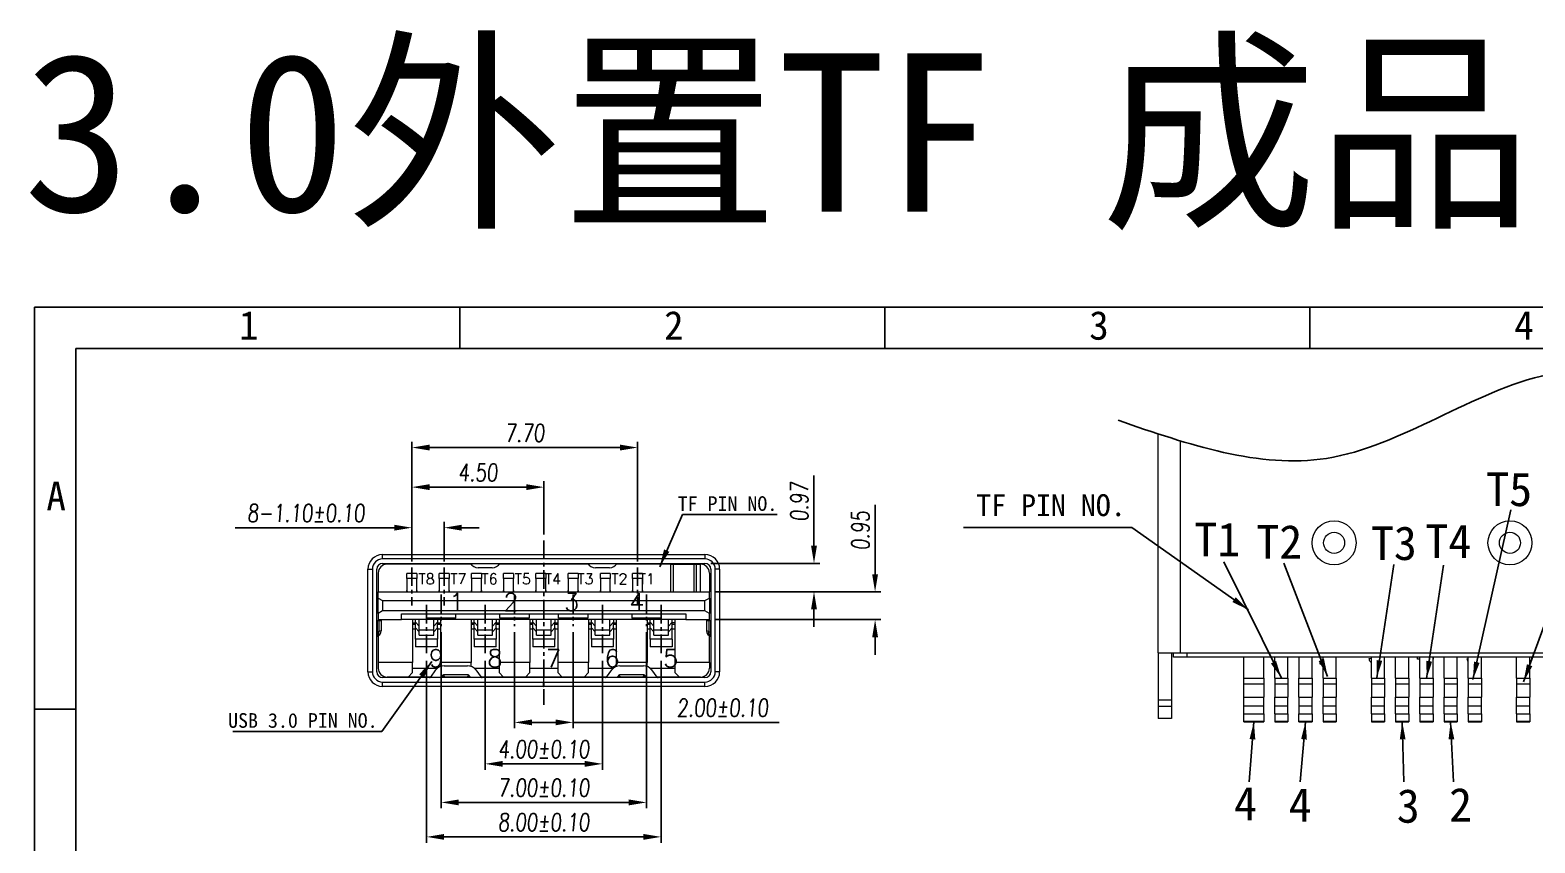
# Model space of a CAD drawing. Header units: millimetres. Extents: x 2027 to 2143, y 133 to 225.
# Drawn here: x 2026.5 to 2077.9, y 197 to 224.7 of the extents above; entities that cross this region are included whole.
import ezdxf

# ---------------------------------------------------------------- set-up
doc = ezdxf.new("R2010")
doc.units = ezdxf.units.MM
doc.linetypes.add('CENTER', pattern=[10.16, 6.35, -1.27, 1.27, -1.27])
doc.layers.add('DIM', color=4, linetype='Continuous')
doc.styles.add('2222', font='romans.shx', dxfattribs={"width": 0.75, "oblique": 5})
doc.styles.add('ROMANS', font='txt.shx', dxfattribs={"height": 0.6})
doc.styles.get("Standard").update_dxf_attribs({"font": 'romans.shx', "height": 0.6})
doc.dimstyles.new('1-1', dxfattribs={"dimscale": 4, "dimtxt": 0.15, "dimasz": 0.15, "dimexe": 0.05, "dimexo": 0.05, "dimgap": 0.05, "dimtad": 1, "dimzin": 0, "dimdsep": 46, "dimtxsty": '2222', "dimcen": 0.09, "dimclrd": 3, "dimclre": 3, "dimclrt": 256, "dimadec": 0, "dimazin": 0, "dimtp": 0.1, "dimtm": 0.1, "dimtfac": 1, "dimtofl": 0, "dimtmove": 0, "dimatfit": 3, "dimfxl": 0, "dimtolj": 1, "dimtzin": 0, "dimarcsym": 0})

# ---------------------------------------------------------------- blocks, each defined once
blk = doc.blocks.new('*D183')
at = {"color": 3, "lineweight": -2, "ltscale": 0.01}
for p, q in [((2042.059, 203.17), (2042.059, 199.451)), ((2046.059, 203.17), (2046.059, 199.451)), ((2042.659, 199.651), (2045.459, 199.651))]:
    blk.add_line(p, q, dxfattribs=at)
at = {"color": 3, "ltscale": 0.01}
for points in [[(2042.659, 199.751), (2042.659, 199.551), (2042.059, 199.651)], [(2045.459, 199.751), (2045.459, 199.551), (2046.059, 199.651)]]:
    blk.add_solid(points, dxfattribs=at)
at = {"layer": 'Defpoints', "color": 0, "ltscale": 0.01}
for p in [(2042.059, 203.37), (2046.059, 203.37), (2046.059, 199.651)]:
    blk.add_point(p, dxfattribs=at)
at = {"ltscale": 0.01, "insert": (2044.059, 200.151), "char_height": 0.6, "attachment_point": 5, "style": '2222'}
blk.add_mtext('\\A1;4.00±0.10', dxfattribs=at)
blk = doc.blocks.new('*D184')
at = {"color": 3, "lineweight": -2, "ltscale": 0.01}
for p, q in [((2040.059, 203.17), (2040.059, 196.958)), ((2048.059, 203.17), (2048.059, 196.958)), ((2040.659, 197.158), (2047.459, 197.158))]:
    blk.add_line(p, q, dxfattribs=at)
at = {"color": 3, "ltscale": 0.01}
for points in [[(2040.659, 197.258), (2040.659, 197.058), (2040.059, 197.158)], [(2047.459, 197.258), (2047.459, 197.058), (2048.059, 197.158)]]:
    blk.add_solid(points, dxfattribs=at)
at = {"layer": 'Defpoints', "color": 0, "ltscale": 0.01}
for p in [(2040.059, 203.37), (2048.059, 203.37), (2048.059, 197.158)]:
    blk.add_point(p, dxfattribs=at)
at = {"ltscale": 0.01, "insert": (2044.059, 197.658), "char_height": 0.6, "attachment_point": 5, "style": '2222'}
blk.add_mtext('\\A1;8.00±0.10', dxfattribs=at)
blk = doc.blocks.new('*D185')
at = {"color": 3, "lineweight": -2, "ltscale": 0.01}
for p, q in [((2043.059, 204.15), (2043.059, 200.867)), ((2045.059, 204.15), (2045.059, 200.867)), ((2043.659, 201.067), (2044.459, 201.067)), ((2045.059, 201.067), (2052.088, 201.067))]:
    blk.add_line(p, q, dxfattribs=at)
at = {"color": 3, "ltscale": 0.01}
for points in [[(2043.659, 201.167), (2043.659, 200.967), (2043.059, 201.067)], [(2044.459, 201.167), (2044.459, 200.967), (2045.059, 201.067)]]:
    blk.add_solid(points, dxfattribs=at)
at = {"layer": 'Defpoints', "color": 0, "ltscale": 0.01}
for p in [(2043.059, 204.35), (2045.059, 204.35), (2045.059, 201.067)]:
    blk.add_point(p, dxfattribs=at)
at = {"ltscale": 0.01, "insert": (2050.159, 201.567), "char_height": 0.6, "attachment_point": 5, "style": '2222'}
blk.add_mtext('\\A1;2.00±0.10', dxfattribs=at)
blk = doc.blocks.new('*D186')
at = {"color": 3, "lineweight": -2, "ltscale": 0.01}
for p, q in [((2040.559, 204.15), (2040.559, 198.135)), ((2047.559, 204.15), (2047.559, 198.135)), ((2041.159, 198.335), (2046.959, 198.335))]:
    blk.add_line(p, q, dxfattribs=at)
at = {"color": 3, "ltscale": 0.01}
for points in [[(2041.159, 198.435), (2041.159, 198.235), (2040.559, 198.335)], [(2046.959, 198.435), (2046.959, 198.235), (2047.559, 198.335)]]:
    blk.add_solid(points, dxfattribs=at)
at = {"layer": 'Defpoints', "color": 0, "ltscale": 0.01}
for p in [(2040.559, 204.35), (2047.559, 204.35), (2047.559, 198.335)]:
    blk.add_point(p, dxfattribs=at)
at = {"ltscale": 0.01, "insert": (2044.059, 198.835), "char_height": 0.6, "attachment_point": 5, "style": '2222'}
blk.add_mtext('\\A1;7.00±0.10', dxfattribs=at)
blk = doc.blocks.new('*D187')
at = {"color": 3, "lineweight": -2, "ltscale": 0.01}
for p, q in [((2038.959, 207.714), (2033.525, 207.714)), ((2039.559, 206.56), (2039.559, 207.914)), ((2040.659, 206.56), (2040.659, 207.914)), ((2041.259, 207.714), (2041.859, 207.714))]:
    blk.add_line(p, q, dxfattribs=at)
at = {"color": 3, "ltscale": 0.01}
for points in [[(2038.959, 207.814), (2038.959, 207.614), (2039.559, 207.714)], [(2041.259, 207.814), (2041.259, 207.614), (2040.659, 207.714)]]:
    blk.add_solid(points, dxfattribs=at)
at = {"layer": 'Defpoints', "color": 0, "ltscale": 0.01}
for p in [(2040.659, 207.714), (2039.559, 206.36), (2040.659, 206.36)]:
    blk.add_point(p, dxfattribs=at)
at = {"ltscale": 0.01, "insert": (2035.942, 208.214), "char_height": 0.6, "attachment_point": 5, "style": '2222'}
blk.add_mtext('\\A1;{\\A1;8-1.10±0.10}', dxfattribs=at)
blk = doc.blocks.new('*D188')
at = {"color": 3, "lineweight": -2, "ltscale": 0.01}
for p, q in [((2039.559, 206.56), (2039.559, 209.299)), ((2040.159, 209.099), (2043.459, 209.099)), ((2044.059, 207.478), (2044.059, 209.299))]:
    blk.add_line(p, q, dxfattribs=at)
at = {"color": 3, "ltscale": 0.01}
for points in [[(2040.159, 209.199), (2040.159, 208.999), (2039.559, 209.099)], [(2043.459, 209.199), (2043.459, 208.999), (2044.059, 209.099)]]:
    blk.add_solid(points, dxfattribs=at)
at = {"layer": 'Defpoints', "color": 0, "ltscale": 0.01}
for p in [(2044.059, 209.099), (2044.059, 207.278), (2039.559, 206.36)]:
    blk.add_point(p, dxfattribs=at)
at = {"ltscale": 0.01, "insert": (2041.809, 209.599), "char_height": 0.6, "attachment_point": 5, "style": '2222'}
blk.add_mtext('\\A1;4.50', dxfattribs=at)
blk = doc.blocks.new('*D189')
at = {"color": 3, "lineweight": -2, "ltscale": 0.01}
for p, q in [((2039.559, 206.56), (2039.559, 210.65)), ((2047.259, 206.56), (2047.259, 210.65)), ((2046.659, 210.45), (2040.159, 210.45))]:
    blk.add_line(p, q, dxfattribs=at)
at = {"color": 3, "ltscale": 0.01}
for points in [[(2040.159, 210.55), (2040.159, 210.35), (2039.559, 210.45)], [(2046.659, 210.55), (2046.659, 210.35), (2047.259, 210.45)]]:
    blk.add_solid(points, dxfattribs=at)
at = {"layer": 'Defpoints', "color": 0, "ltscale": 0.01}
for p in [(2039.559, 210.45), (2039.559, 206.36), (2047.259, 206.36)]:
    blk.add_point(p, dxfattribs=at)
at = {"ltscale": 0.01, "insert": (2043.409, 210.95), "char_height": 0.6, "attachment_point": 5, "style": '2222'}
blk.add_mtext('\\A1;7.70', dxfattribs=at)
blk = doc.blocks.new('*D190')
at = {"color": 3, "lineweight": -2, "ltscale": 0.01}
for p, q in [((2055.364, 206.126), (2055.364, 208.495)), ((2049.909, 205.526), (2055.564, 205.526)), ((2049.909, 204.576), (2055.564, 204.576)), ((2055.364, 203.976), (2055.364, 203.376))]:
    blk.add_line(p, q, dxfattribs=at)
at = {"color": 3, "ltscale": 0.01}
for points in [[(2055.264, 206.126), (2055.464, 206.126), (2055.364, 205.526)], [(2055.264, 203.976), (2055.464, 203.976), (2055.364, 204.576)]]:
    blk.add_solid(points, dxfattribs=at)
at = {"layer": 'Defpoints', "color": 0, "ltscale": 0.01}
for p in [(2049.709, 205.526), (2055.364, 205.526), (2049.709, 204.576)]:
    blk.add_point(p, dxfattribs=at)
at = {"ltscale": 0.01, "insert": (2054.864, 207.611), "char_height": 0.6, "attachment_point": 5, "rotation": 90, "style": '2222'}
blk.add_mtext('\\A1;0.95', dxfattribs=at)
blk = doc.blocks.new('*D191')
at = {"color": 3, "lineweight": -2, "ltscale": 0.01}
for p, q in [((2053.279, 207.096), (2053.279, 209.498)), ((2049.759, 206.496), (2053.479, 206.496)), ((2049.909, 205.526), (2053.479, 205.526)), ((2053.279, 204.926), (2053.279, 204.326))]:
    blk.add_line(p, q, dxfattribs=at)
at = {"color": 3, "ltscale": 0.01}
for points in [[(2053.179, 207.096), (2053.379, 207.096), (2053.279, 206.496)], [(2053.179, 204.926), (2053.379, 204.926), (2053.279, 205.526)]]:
    blk.add_solid(points, dxfattribs=at)
at = {"layer": 'Defpoints', "color": 0, "ltscale": 0.01}
for p in [(2049.559, 206.496), (2053.279, 206.496), (2049.709, 205.526)]:
    blk.add_point(p, dxfattribs=at)
at = {"ltscale": 0.01, "insert": (2052.779, 208.597), "char_height": 0.6, "attachment_point": 5, "rotation": 90, "style": '2222'}
blk.add_mtext('\\A1;0.97', dxfattribs=at)

msp = doc.modelspace()

# ---------------------------------------------------------------- linework, layer by layer
at = {"color": 7}
for p, q in [((2026.684, 215.245), (2026.684, 132.916)), ((2143.12, 215.245), (2026.684, 215.245)), ((2041.189, 213.834), (2041.189, 215.245)), ((2055.695, 213.834), (2055.695, 215.245)), ((2070.2, 213.834), (2070.2, 215.245)), ((2028.095, 213.834), (2028.095, 134.328)), ((2141.708, 213.834), (2028.095, 213.834)), ((2028.095, 201.523), (2026.684, 201.523))]:
    msp.add_line(p, q, dxfattribs=at)
at = {"color": 0, "linetype": 'Continuous', "lineweight": 15}
for p, q in [((2065.027, 203.447), (2065.027, 210.916)), ((2065.777, 210.679), (2065.777, 203.447)), ((2038.559, 206.796), (2049.559, 206.796)), ((2038.559, 206.646), (2038.559, 206.796)), ((2049.559, 206.646), (2038.559, 206.646)), ((2038.559, 206.496), (2049.559, 206.496)), ((2041.579, 206.466), (2038.709, 206.466)), ((2045.579, 206.466), (2042.539, 206.466)), ((2048.384, 206.466), (2046.539, 206.466)), ((2048.384, 206.466), (2048.384, 205.526)), ((2048.384, 206.466), (2048.472, 206.466)), ((2048.472, 206.466), (2048.472, 205.526)), ((2048.472, 206.466), (2049.18, 206.466)), ((2049.18, 206.466), (2049.18, 205.526)), ((2049.18, 206.466), (2049.253, 206.466)), ((2049.253, 206.466), (2049.253, 205.526)), ((2049.253, 206.466), (2049.409, 206.466)), ((2049.409, 205.526), (2049.409, 206.466)), ((2049.559, 206.796), (2049.559, 206.646)), ((2038.059, 206.296), (2038.209, 206.296)), ((2038.059, 202.796), (2038.059, 206.296)), ((2038.209, 206.296), (2038.209, 202.796)), ((2038.359, 202.796), (2038.359, 206.296)), ((2038.409, 206.166), (2038.409, 205.526)), ((2039.729, 206.146), (2039.389, 206.146)), ((2039.389, 205.975), (2039.389, 206.146)), ((2039.389, 205.975), (2039.389, 205.571)), ((2039.729, 205.975), (2039.389, 205.975)), ((2039.729, 206.146), (2039.729, 205.975)), ((2039.729, 205.571), (2039.729, 205.975)), ((2040.829, 206.146), (2040.489, 206.146)), ((2040.489, 205.975), (2040.489, 206.146)), ((2040.489, 205.975), (2040.489, 205.571)), ((2040.829, 205.975), (2040.489, 205.975)), ((2040.829, 206.146), (2040.829, 205.975)), ((2040.829, 205.571), (2040.829, 205.975)), ((2041.929, 206.146), (2041.589, 206.146)), ((2041.589, 205.975), (2041.589, 206.146)), ((2041.589, 205.975), (2041.589, 205.571)), ((2041.929, 205.975), (2041.589, 205.975)), ((2042.059, 206.346), (2041.819, 206.346)), ((2041.929, 206.146), (2041.929, 205.975)), ((2041.929, 205.571), (2041.929, 205.975)), ((2042.299, 206.346), (2042.059, 206.346)), ((2043.029, 206.146), (2042.689, 206.146)), ((2042.689, 205.975), (2042.689, 206.146)), ((2042.689, 205.975), (2042.689, 205.571)), ((2043.029, 205.975), (2042.689, 205.975)), ((2043.029, 206.146), (2043.029, 205.975)), ((2043.029, 205.571), (2043.029, 205.975)), ((2044.129, 206.146), (2043.789, 206.146)), ((2043.789, 205.975), (2043.789, 206.146)), ((2043.789, 205.975), (2043.789, 205.571)), ((2044.129, 205.975), (2043.789, 205.975)), ((2044.129, 206.146), (2044.129, 205.975)), ((2044.129, 205.571), (2044.129, 205.975)), ((2045.229, 206.146), (2044.889, 206.146)), ((2044.889, 205.975), (2044.889, 206.146)), ((2045.229, 205.975), (2044.889, 205.975)), ((2044.889, 205.975), (2044.889, 205.571)), ((2045.229, 206.146), (2045.229, 205.975)), ((2045.229, 205.571), (2045.229, 205.975)), ((2046.059, 206.346), (2045.819, 206.346)), ((2046.329, 206.146), (2045.989, 206.146)), ((2045.989, 205.975), (2045.989, 206.146)), ((2045.989, 205.975), (2045.989, 205.571)), ((2046.329, 205.975), (2045.989, 205.975)), ((2046.299, 206.346), (2046.059, 206.346)), ((2046.329, 206.146), (2046.329, 205.975)), ((2046.329, 205.571), (2046.329, 205.975)), ((2047.429, 206.146), (2047.089, 206.146)), ((2047.089, 205.975), (2047.089, 206.146)), ((2047.089, 205.975), (2047.089, 205.571)), ((2047.429, 205.975), (2047.089, 205.975)), ((2047.429, 206.146), (2047.429, 205.975)), ((2047.429, 205.571), (2047.429, 205.975)), ((2049.709, 206.166), (2049.709, 205.526)), ((2049.759, 206.296), (2049.759, 202.796)), ((2050.059, 206.296), (2049.909, 206.296)), ((2049.909, 202.796), (2049.909, 206.296)), ((2050.059, 206.296), (2050.059, 202.796)), ((2038.409, 205.526), (2049.709, 205.526)), ((2038.409, 205.313), (2038.409, 205.526)), ((2039.389, 205.526), (2039.389, 205.571)), ((2039.729, 205.571), (2039.729, 205.526)), ((2040.489, 205.526), (2040.489, 205.571)), ((2040.829, 205.571), (2040.829, 205.526)), ((2041.589, 205.526), (2041.589, 205.571)), ((2041.929, 205.571), (2041.929, 205.526)), ((2042.689, 205.526), (2042.689, 205.571)), ((2043.029, 205.571), (2043.029, 205.526)), ((2043.789, 205.526), (2043.789, 205.571)), ((2044.129, 205.571), (2044.129, 205.526)), ((2044.889, 205.526), (2044.889, 205.571)), ((2045.229, 205.571), (2045.229, 205.526)), ((2045.989, 205.526), (2045.989, 205.571)), ((2046.329, 205.571), (2046.329, 205.526)), ((2047.089, 205.526), (2047.089, 205.571)), ((2047.429, 205.571), (2047.429, 205.526)), ((2049.709, 205.313), (2049.709, 205.526)), ((2038.409, 204.946), (2038.359, 204.946)), ((2038.409, 205.313), (2038.559, 205.226)), ((2038.409, 204.79), (2038.409, 205.313)), ((2038.559, 205.226), (2049.559, 205.226)), ((2038.559, 205.226), (2038.559, 204.876)), ((2049.559, 205.226), (2049.709, 205.313)), ((2049.559, 204.876), (2049.559, 205.226)), ((2049.709, 205.313), (2049.709, 204.79)), ((2049.759, 204.946), (2049.709, 204.946)), ((2038.359, 204.551), (2038.369, 204.551)), ((2038.369, 204.551), (2038.369, 204.134)), ((2038.369, 204.551), (2038.429, 204.551)), ((2038.559, 204.876), (2038.409, 204.79)), ((2038.409, 204.79), (2038.409, 204.576)), ((2038.409, 204.576), (2039.209, 204.576)), ((2038.409, 204.576), (2038.409, 204.551)), ((2038.429, 204.551), (2038.429, 204.18)), ((2038.429, 204.551), (2038.509, 204.551)), ((2038.509, 204.551), (2038.509, 204.195)), ((2049.559, 204.876), (2038.559, 204.876)), ((2039.209, 204.776), (2048.909, 204.776)), ((2039.209, 204.576), (2039.209, 204.776)), ((2048.909, 204.576), (2039.209, 204.576)), ((2039.584, 204.576), (2039.584, 203.116)), ((2039.584, 204.466), (2039.684, 204.466)), ((2039.584, 204.416), (2039.684, 204.416)), ((2039.684, 204.487), (2039.684, 204.576)), ((2039.809, 204.35), (2039.684, 204.487)), ((2039.684, 204.294), (2039.684, 204.487)), ((2039.809, 204.219), (2039.809, 204.576)), ((2040.059, 204.776), (2040.059, 204.626)), ((2041.059, 204.626), (2040.059, 204.626)), ((2040.309, 204.219), (2040.309, 204.576)), ((2040.434, 204.487), (2040.309, 204.35)), ((2040.434, 204.576), (2040.434, 204.487)), ((2040.434, 204.294), (2040.434, 204.487)), ((2040.434, 204.466), (2040.534, 204.466)), ((2040.434, 204.416), (2040.534, 204.416)), ((2040.534, 204.576), (2040.534, 203.116)), ((2041.059, 204.626), (2041.059, 204.776)), ((2041.584, 204.576), (2041.584, 203.116)), ((2041.584, 204.466), (2041.684, 204.466)), ((2041.584, 204.416), (2041.684, 204.416)), ((2041.684, 204.487), (2041.684, 204.576)), ((2041.809, 204.35), (2041.684, 204.487)), ((2041.684, 204.294), (2041.684, 204.487)), ((2041.809, 204.219), (2041.809, 204.576)), ((2042.309, 204.219), (2042.309, 204.576)), ((2042.434, 204.487), (2042.309, 204.35)), ((2042.434, 204.576), (2042.434, 204.487)), ((2042.434, 204.294), (2042.434, 204.487)), ((2042.434, 204.466), (2042.534, 204.466)), ((2042.434, 204.416), (2042.534, 204.416)), ((2042.534, 204.576), (2042.534, 203.116)), ((2042.559, 204.626), (2042.559, 204.776)), ((2043.559, 204.626), (2042.559, 204.626)), ((2043.559, 204.776), (2043.559, 204.626)), ((2043.584, 204.576), (2043.584, 203.116)), ((2043.584, 204.466), (2043.684, 204.466)), ((2043.584, 204.416), (2043.684, 204.416)), ((2043.684, 204.487), (2043.684, 204.576)), ((2043.809, 204.35), (2043.684, 204.487)), ((2043.684, 204.294), (2043.684, 204.487)), ((2043.809, 204.219), (2043.809, 204.576)), ((2044.309, 204.219), (2044.309, 204.576)), ((2044.434, 204.487), (2044.309, 204.35)), ((2044.434, 204.576), (2044.434, 204.487)), ((2044.434, 204.294), (2044.434, 204.487)), ((2044.434, 204.466), (2044.534, 204.466)), ((2044.434, 204.416), (2044.534, 204.416)), ((2044.534, 204.576), (2044.534, 203.116)), ((2044.559, 204.626), (2044.559, 204.776)), ((2045.559, 204.626), (2044.559, 204.626)), ((2045.559, 204.776), (2045.559, 204.626)), ((2045.584, 204.576), (2045.584, 203.116)), ((2045.584, 204.466), (2045.684, 204.466)), ((2045.584, 204.416), (2045.684, 204.416)), ((2045.684, 204.487), (2045.684, 204.576)), ((2045.809, 204.35), (2045.684, 204.487)), ((2045.684, 204.294), (2045.684, 204.487)), ((2045.809, 204.219), (2045.809, 204.576)), ((2046.309, 204.219), (2046.309, 204.576)), ((2046.434, 204.487), (2046.309, 204.35)), ((2046.434, 204.576), (2046.434, 204.487)), ((2046.434, 204.294), (2046.434, 204.487)), ((2046.434, 204.466), (2046.534, 204.466)), ((2046.434, 204.416), (2046.534, 204.416)), ((2046.534, 204.576), (2046.534, 203.116)), ((2047.059, 204.776), (2047.059, 204.626)), ((2048.059, 204.626), (2047.059, 204.626)), ((2047.584, 204.576), (2047.584, 203.116)), ((2047.584, 204.466), (2047.684, 204.466)), ((2047.584, 204.416), (2047.684, 204.416)), ((2047.684, 204.487), (2047.684, 204.576)), ((2047.809, 204.35), (2047.684, 204.487)), ((2047.684, 204.294), (2047.684, 204.487)), ((2047.809, 204.219), (2047.809, 204.576)), ((2048.059, 204.626), (2048.059, 204.776)), ((2048.309, 204.219), (2048.309, 204.576)), ((2048.434, 204.487), (2048.309, 204.35)), ((2048.434, 204.487), (2048.434, 204.576)), ((2048.434, 204.294), (2048.434, 204.487)), ((2048.534, 204.466), (2048.434, 204.466)), ((2048.434, 204.416), (2048.534, 204.416)), ((2048.534, 204.576), (2048.534, 203.116)), ((2048.909, 204.776), (2048.909, 204.576)), ((2048.909, 204.576), (2049.709, 204.576)), ((2049.709, 204.79), (2049.559, 204.876)), ((2049.609, 204.551), (2049.609, 204.195)), ((2049.609, 204.551), (2049.689, 204.551)), ((2049.689, 204.551), (2049.689, 204.18)), ((2049.689, 204.551), (2049.749, 204.551)), ((2049.709, 204.576), (2049.709, 204.79)), ((2049.709, 204.551), (2049.709, 204.576)), ((2049.749, 204.551), (2049.749, 204.134)), ((2049.749, 204.551), (2049.759, 204.551)), ((2038.369, 204.134), (2038.429, 204.18)), ((2038.409, 204.022), (2038.409, 203.116)), ((2039.584, 204.266), (2039.684, 204.266)), ((2039.809, 204.157), (2039.684, 204.294)), ((2039.684, 203.913), (2039.684, 204.294)), ((2040.434, 203.913), (2039.684, 203.913)), ((2039.684, 203.913), (2039.684, 203.646)), ((2040.309, 204.219), (2039.809, 204.219)), ((2039.809, 204.046), (2039.809, 204.219)), ((2039.809, 204.046), (2040.309, 204.046)), ((2040.434, 204.294), (2040.309, 204.157)), ((2040.309, 204.046), (2040.309, 204.219)), ((2040.434, 204.294), (2040.434, 203.913)), ((2040.434, 204.266), (2040.534, 204.266)), ((2040.434, 203.646), (2040.434, 203.913)), ((2041.584, 204.266), (2041.684, 204.266)), ((2041.809, 204.157), (2041.684, 204.294)), ((2041.684, 203.913), (2041.684, 204.294)), ((2042.434, 203.913), (2041.684, 203.913)), ((2041.684, 203.913), (2041.684, 203.646)), ((2042.309, 204.219), (2041.809, 204.219)), ((2041.809, 204.046), (2041.809, 204.219)), ((2041.809, 204.046), (2042.309, 204.046)), ((2042.434, 204.294), (2042.309, 204.157)), ((2042.309, 204.046), (2042.309, 204.219)), ((2042.434, 204.294), (2042.434, 203.913)), ((2042.434, 204.266), (2042.534, 204.266)), ((2042.434, 203.646), (2042.434, 203.913)), ((2043.584, 204.266), (2043.684, 204.266)), ((2043.809, 204.157), (2043.684, 204.294)), ((2043.684, 203.913), (2043.684, 204.294)), ((2044.434, 203.913), (2043.684, 203.913)), ((2043.684, 203.913), (2043.684, 203.646)), ((2044.309, 204.219), (2043.809, 204.219)), ((2043.809, 204.046), (2043.809, 204.219)), ((2043.809, 204.046), (2044.309, 204.046)), ((2044.434, 204.294), (2044.309, 204.157)), ((2044.309, 204.046), (2044.309, 204.219)), ((2044.434, 204.294), (2044.434, 203.913)), ((2044.434, 204.266), (2044.534, 204.266)), ((2044.434, 203.646), (2044.434, 203.913)), ((2045.584, 204.266), (2045.684, 204.266)), ((2045.809, 204.157), (2045.684, 204.294)), ((2045.684, 203.913), (2045.684, 204.294)), ((2046.434, 203.913), (2045.684, 203.913)), ((2045.684, 203.913), (2045.684, 203.646)), ((2046.309, 204.219), (2045.809, 204.219)), ((2045.809, 204.046), (2045.809, 204.219)), ((2045.809, 204.046), (2046.309, 204.046)), ((2046.434, 204.294), (2046.309, 204.157)), ((2046.309, 204.046), (2046.309, 204.219)), ((2046.434, 204.294), (2046.434, 203.913)), ((2046.434, 204.266), (2046.534, 204.266)), ((2046.434, 203.646), (2046.434, 203.913)), ((2047.584, 204.266), (2047.684, 204.266)), ((2047.809, 204.157), (2047.684, 204.294)), ((2047.684, 203.913), (2047.684, 204.294)), ((2048.434, 203.913), (2047.684, 203.913)), ((2047.684, 203.913), (2047.684, 203.646)), ((2048.309, 204.219), (2047.809, 204.219)), ((2047.809, 204.046), (2047.809, 204.219)), ((2047.809, 204.046), (2048.309, 204.046)), ((2048.434, 204.294), (2048.309, 204.157)), ((2048.309, 204.046), (2048.309, 204.219)), ((2048.434, 203.913), (2048.434, 204.294)), ((2048.434, 204.266), (2048.534, 204.266)), ((2048.434, 203.913), (2048.434, 203.646)), ((2049.689, 204.18), (2049.749, 204.134)), ((2049.709, 203.116), (2049.709, 204.022)), ((2040.434, 203.646), (2039.684, 203.646)), ((2042.434, 203.646), (2041.684, 203.646)), ((2044.434, 203.646), (2043.684, 203.646)), ((2046.434, 203.646), (2045.684, 203.646)), ((2048.434, 203.646), (2047.684, 203.646)), ((2065.027, 203.447), (2065.777, 203.447)), ((2065.552, 203.297), (2065.552, 203.447)), ((2065.777, 203.447), (2082.277, 203.447)), ((2066.002, 203.447), (2066.002, 203.297)), ((2039.584, 203.116), (2038.409, 203.116)), ((2038.409, 203.116), (2038.409, 202.916)), ((2039.584, 202.766), (2039.584, 203.116)), ((2039.584, 202.916), (2040.436, 202.916)), ((2040.199, 202.616), (2040.379, 202.856)), ((2041.584, 203.116), (2040.534, 203.116)), ((2040.534, 203.116), (2040.534, 202.973)), ((2040.659, 202.996), (2041.459, 202.996)), ((2041.584, 202.973), (2041.584, 203.116)), ((2041.682, 202.916), (2042.534, 202.916)), ((2041.739, 202.856), (2041.919, 202.616)), ((2043.584, 203.116), (2042.534, 203.116)), ((2042.534, 203.116), (2042.534, 202.766)), ((2043.584, 202.766), (2043.584, 203.116)), ((2043.584, 202.916), (2044.534, 202.916)), ((2045.584, 203.116), (2044.534, 203.116)), ((2044.534, 203.116), (2044.534, 202.766)), ((2045.584, 202.766), (2045.584, 203.116)), ((2045.584, 202.916), (2046.436, 202.916)), ((2046.199, 202.616), (2046.379, 202.856)), ((2047.584, 203.116), (2046.534, 203.116)), ((2046.534, 203.116), (2046.534, 202.973)), ((2046.659, 202.996), (2047.459, 202.996)), ((2047.584, 202.973), (2047.584, 203.116)), ((2047.682, 202.916), (2048.534, 202.916)), ((2047.739, 202.856), (2047.919, 202.616)), ((2049.709, 203.116), (2048.534, 203.116)), ((2048.534, 203.116), (2048.534, 202.766)), ((2049.709, 203.116), (2049.709, 202.916)), ((2066.002, 203.297), (2065.552, 203.297)), ((2082.052, 203.297), (2066.002, 203.297)), ((2067.952, 202.582), (2067.952, 203.297)), ((2068.627, 202.582), (2068.627, 203.297)), ((2069.002, 202.582), (2069.002, 203.297)), ((2069.452, 202.582), (2069.452, 203.297)), ((2069.827, 203.297), (2069.827, 202.582)), ((2070.277, 202.582), (2070.277, 203.297)), ((2070.548, 203.054), (2070.548, 203.071)), ((2070.652, 203.054), (2070.548, 203.054)), ((2070.652, 202.582), (2070.652, 203.297)), ((2071.102, 202.582), (2071.102, 203.297)), ((2072.223, 203.243), (2072.302, 203.256)), ((2072.302, 202.582), (2072.302, 203.297)), ((2072.752, 202.582), (2072.752, 203.297)), ((2073.127, 202.582), (2073.127, 203.297)), ((2073.577, 202.582), (2073.577, 203.297)), ((2073.877, 203.295), (2073.878, 203.297)), ((2073.877, 203.221), (2073.877, 203.295)), ((2073.952, 203.221), (2073.877, 203.221)), ((2073.952, 202.582), (2073.952, 203.297)), ((2074.402, 202.582), (2074.402, 203.297)), ((2074.402, 203.295), (2074.403, 203.295)), ((2074.403, 203.221), (2074.402, 203.221)), ((2074.403, 203.295), (2074.403, 203.221)), ((2074.777, 202.582), (2074.777, 203.297)), ((2075.227, 202.582), (2075.227, 203.297)), ((2075.565, 203.238), (2075.602, 203.248)), ((2075.602, 202.582), (2075.602, 203.297)), ((2076.052, 202.582), (2076.052, 203.297)), ((2077.252, 202.582), (2077.252, 203.297)), ((2077.702, 202.582), (2077.702, 203.297)), ((2038.059, 202.796), (2038.209, 202.796)), ((2044.054, 202.596), (2038.559, 202.596)), ((2038.559, 202.296), (2038.559, 202.446)), ((2038.559, 202.446), (2044.054, 202.446)), ((2039.434, 202.616), (2038.709, 202.616)), ((2039.434, 202.616), (2039.584, 202.766)), ((2040.199, 202.616), (2039.434, 202.616)), ((2040.619, 202.676), (2040.559, 202.596)), ((2040.684, 202.616), (2040.574, 202.616)), ((2040.621, 202.679), (2040.684, 202.616)), ((2041.459, 202.696), (2040.659, 202.696)), ((2041.434, 202.616), (2040.684, 202.616)), ((2041.434, 202.616), (2041.497, 202.679)), ((2041.544, 202.616), (2041.434, 202.616)), ((2041.559, 202.596), (2041.499, 202.676)), ((2042.684, 202.616), (2041.919, 202.616)), ((2042.534, 202.766), (2042.684, 202.616)), ((2043.434, 202.616), (2042.684, 202.616)), ((2043.434, 202.616), (2043.584, 202.766)), ((2044.684, 202.616), (2043.434, 202.616)), ((2044.054, 202.596), (2044.054, 202.446)), ((2044.054, 202.596), (2044.064, 202.596)), ((2044.054, 202.296), (2044.054, 202.446)), ((2044.064, 202.446), (2044.064, 202.596)), ((2049.559, 202.596), (2044.064, 202.596)), ((2044.064, 202.446), (2044.064, 202.296)), ((2044.064, 202.446), (2049.559, 202.446)), ((2044.534, 202.766), (2044.684, 202.616)), ((2045.434, 202.616), (2044.684, 202.616)), ((2045.434, 202.616), (2045.584, 202.766)), ((2046.199, 202.616), (2045.434, 202.616)), ((2046.619, 202.676), (2046.559, 202.596)), ((2046.684, 202.616), (2046.574, 202.616)), ((2046.621, 202.679), (2046.684, 202.616)), ((2047.459, 202.696), (2046.659, 202.696)), ((2047.434, 202.616), (2046.684, 202.616)), ((2047.434, 202.616), (2047.497, 202.679)), ((2047.544, 202.616), (2047.434, 202.616)), ((2047.559, 202.596), (2047.499, 202.676)), ((2048.684, 202.616), (2047.919, 202.616)), ((2048.534, 202.766), (2048.684, 202.616)), ((2049.409, 202.616), (2048.684, 202.616)), ((2049.559, 202.296), (2049.559, 202.446)), ((2050.059, 202.796), (2049.909, 202.796)), ((2067.952, 202.582), (2068.627, 202.582)), ((2067.952, 202.384), (2067.952, 202.582)), ((2067.952, 202.384), (2068.627, 202.384)), ((2067.952, 201.93), (2067.952, 202.384)), ((2068.627, 202.582), (2068.627, 202.384)), ((2068.627, 202.384), (2068.627, 201.93)), ((2069.002, 202.582), (2069.452, 202.582)), ((2069.002, 202.582), (2069.002, 202.384)), ((2069.002, 202.384), (2069.452, 202.384)), ((2069.002, 202.384), (2069.002, 201.93)), ((2069.452, 202.582), (2069.452, 202.384)), ((2069.452, 202.384), (2069.452, 201.93)), ((2069.827, 202.582), (2070.277, 202.582)), ((2069.827, 202.384), (2069.827, 202.582)), ((2069.827, 202.384), (2070.277, 202.384)), ((2069.827, 201.93), (2069.827, 202.384)), ((2070.277, 202.582), (2070.277, 202.384)), ((2070.277, 202.384), (2070.277, 201.93)), ((2070.652, 202.582), (2071.102, 202.582)), ((2070.652, 202.582), (2070.652, 202.384)), ((2070.652, 202.384), (2071.102, 202.384)), ((2070.652, 202.384), (2070.652, 201.93)), ((2071.102, 202.582), (2071.102, 202.384)), ((2071.102, 202.384), (2071.102, 201.93)), ((2072.302, 202.582), (2072.752, 202.582)), ((2072.302, 202.582), (2072.302, 202.384)), ((2072.302, 202.384), (2072.752, 202.384)), ((2072.302, 202.384), (2072.302, 201.93)), ((2072.752, 202.582), (2072.752, 202.384)), ((2072.752, 202.384), (2072.752, 201.93)), ((2073.127, 202.582), (2073.577, 202.582)), ((2073.127, 202.582), (2073.127, 202.384)), ((2073.127, 202.384), (2073.577, 202.384)), ((2073.127, 202.384), (2073.127, 201.93)), ((2073.577, 202.582), (2073.577, 202.384)), ((2073.577, 202.384), (2073.577, 201.93)), ((2073.952, 202.582), (2074.402, 202.582)), ((2073.952, 202.582), (2073.952, 202.384)), ((2073.952, 202.384), (2074.402, 202.384)), ((2073.952, 202.384), (2073.952, 201.93)), ((2074.402, 202.582), (2074.402, 202.384)), ((2074.402, 202.384), (2074.402, 201.93)), ((2074.777, 202.582), (2075.227, 202.582)), ((2074.777, 202.582), (2074.777, 202.384)), ((2074.777, 202.384), (2075.227, 202.384)), ((2074.777, 202.384), (2074.777, 201.93)), ((2075.227, 202.582), (2075.227, 202.384)), ((2075.227, 202.384), (2075.227, 201.93)), ((2075.602, 202.582), (2076.052, 202.582)), ((2075.602, 202.582), (2075.602, 202.384)), ((2075.602, 202.384), (2076.052, 202.384)), ((2075.602, 202.384), (2075.602, 201.93)), ((2076.052, 202.582), (2076.052, 202.384)), ((2076.052, 202.384), (2076.052, 201.93)), ((2077.252, 202.582), (2077.702, 202.582)), ((2077.252, 202.582), (2077.252, 202.384)), ((2077.252, 202.384), (2077.702, 202.384)), ((2077.252, 202.384), (2077.252, 201.93)), ((2077.702, 202.582), (2077.702, 202.384)), ((2077.702, 202.384), (2077.702, 201.93)), ((2044.054, 202.296), (2038.559, 202.296)), ((2044.054, 202.296), (2044.064, 202.296)), ((2049.559, 202.296), (2044.064, 202.296)), ((2067.952, 201.93), (2068.627, 201.93)), ((2067.952, 201.635), (2067.952, 201.93)), ((2068.627, 201.635), (2068.627, 201.93)), ((2069.002, 201.93), (2069.452, 201.93)), ((2069.002, 201.635), (2069.002, 201.93)), ((2069.452, 201.635), (2069.452, 201.93)), ((2069.827, 201.93), (2070.277, 201.93)), ((2069.827, 201.93), (2069.827, 201.635)), ((2070.277, 201.635), (2070.277, 201.93)), ((2070.652, 201.93), (2071.102, 201.93)), ((2070.652, 201.635), (2070.652, 201.93)), ((2071.102, 201.635), (2071.102, 201.93)), ((2072.302, 201.93), (2072.752, 201.93)), ((2072.302, 201.635), (2072.302, 201.93)), ((2072.752, 201.635), (2072.752, 201.93)), ((2073.127, 201.93), (2073.577, 201.93)), ((2073.127, 201.635), (2073.127, 201.93)), ((2073.577, 201.635), (2073.577, 201.93)), ((2073.952, 201.93), (2074.402, 201.93)), ((2073.952, 201.635), (2073.952, 201.93)), ((2074.402, 201.635), (2074.402, 201.93)), ((2074.777, 201.93), (2075.227, 201.93)), ((2074.777, 201.635), (2074.777, 201.93)), ((2075.227, 201.635), (2075.227, 201.93)), ((2075.602, 201.93), (2076.052, 201.93)), ((2075.602, 201.635), (2075.602, 201.93)), ((2076.052, 201.635), (2076.052, 201.93)), ((2077.252, 201.93), (2077.702, 201.93)), ((2077.252, 201.635), (2077.252, 201.93)), ((2077.702, 201.635), (2077.702, 201.93)), ((2067.952, 201.635), (2068.627, 201.635)), ((2067.952, 201.355), (2067.952, 201.635)), ((2067.952, 201.355), (2068.627, 201.355)), ((2067.952, 201.111), (2067.952, 201.355)), ((2068.627, 201.355), (2068.627, 201.635)), ((2068.627, 201.355), (2068.627, 201.111)), ((2069.002, 201.635), (2069.452, 201.635)), ((2069.002, 201.355), (2069.002, 201.635)), ((2069.002, 201.355), (2069.452, 201.355)), ((2069.002, 201.355), (2069.002, 201.111)), ((2069.452, 201.355), (2069.452, 201.635)), ((2069.452, 201.355), (2069.452, 201.111)), ((2069.827, 201.635), (2070.277, 201.635)), ((2069.827, 201.635), (2069.827, 201.355)), ((2069.827, 201.355), (2070.277, 201.355)), ((2069.827, 201.111), (2069.827, 201.355)), ((2070.277, 201.355), (2070.277, 201.635)), ((2070.277, 201.355), (2070.277, 201.111)), ((2070.652, 201.635), (2071.102, 201.635)), ((2070.652, 201.355), (2070.652, 201.635)), ((2070.652, 201.355), (2071.102, 201.355)), ((2070.652, 201.355), (2070.652, 201.111)), ((2071.102, 201.355), (2071.102, 201.635)), ((2071.102, 201.355), (2071.102, 201.111)), ((2072.302, 201.635), (2072.752, 201.635)), ((2072.302, 201.355), (2072.302, 201.635)), ((2072.302, 201.355), (2072.752, 201.355)), ((2072.302, 201.355), (2072.302, 201.111)), ((2072.752, 201.355), (2072.752, 201.635)), ((2072.752, 201.355), (2072.752, 201.111)), ((2073.127, 201.635), (2073.577, 201.635)), ((2073.127, 201.355), (2073.127, 201.635)), ((2073.127, 201.355), (2073.577, 201.355)), ((2073.127, 201.355), (2073.127, 201.111)), ((2073.577, 201.355), (2073.577, 201.635)), ((2073.577, 201.355), (2073.577, 201.111)), ((2073.952, 201.635), (2074.402, 201.635)), ((2073.952, 201.355), (2073.952, 201.635)), ((2073.952, 201.355), (2074.402, 201.355)), ((2073.952, 201.355), (2073.952, 201.111)), ((2074.402, 201.355), (2074.402, 201.635)), ((2074.402, 201.355), (2074.402, 201.111)), ((2074.777, 201.635), (2075.227, 201.635)), ((2074.777, 201.355), (2074.777, 201.635)), ((2074.777, 201.355), (2075.227, 201.355)), ((2074.777, 201.355), (2074.777, 201.111)), ((2075.227, 201.355), (2075.227, 201.635)), ((2075.227, 201.355), (2075.227, 201.111)), ((2075.602, 201.635), (2076.052, 201.635)), ((2075.602, 201.355), (2075.602, 201.635)), ((2075.602, 201.355), (2076.052, 201.355)), ((2075.602, 201.355), (2075.602, 201.111)), ((2076.052, 201.355), (2076.052, 201.635)), ((2076.052, 201.355), (2076.052, 201.111)), ((2077.252, 201.635), (2077.702, 201.635)), ((2077.252, 201.355), (2077.252, 201.635)), ((2077.252, 201.355), (2077.702, 201.355)), ((2077.252, 201.355), (2077.252, 201.111)), ((2077.702, 201.355), (2077.702, 201.635)), ((2077.702, 201.355), (2077.702, 201.111)), ((2067.952, 201.111), (2068.627, 201.111)), ((2067.952, 201.087), (2067.952, 201.111)), ((2067.952, 201.087), (2068.627, 201.087)), ((2068.627, 201.111), (2068.627, 201.087)), ((2069.002, 201.111), (2069.452, 201.111)), ((2069.002, 201.111), (2069.002, 201.087)), ((2069.002, 201.087), (2069.452, 201.087)), ((2069.452, 201.111), (2069.452, 201.087)), ((2069.827, 201.111), (2070.277, 201.111)), ((2069.827, 201.087), (2069.827, 201.111)), ((2069.827, 201.087), (2070.277, 201.087)), ((2070.277, 201.111), (2070.277, 201.087)), ((2070.652, 201.111), (2071.102, 201.111)), ((2070.652, 201.111), (2070.652, 201.087)), ((2070.652, 201.087), (2071.102, 201.087)), ((2071.102, 201.111), (2071.102, 201.087)), ((2072.302, 201.111), (2072.752, 201.111)), ((2072.302, 201.111), (2072.302, 201.087)), ((2072.302, 201.087), (2072.752, 201.087)), ((2072.752, 201.111), (2072.752, 201.087)), ((2073.127, 201.111), (2073.577, 201.111)), ((2073.127, 201.111), (2073.127, 201.087)), ((2073.127, 201.087), (2073.577, 201.087)), ((2073.577, 201.111), (2073.577, 201.087)), ((2073.952, 201.111), (2074.402, 201.111)), ((2073.952, 201.111), (2073.952, 201.087)), ((2073.952, 201.087), (2074.402, 201.087)), ((2074.402, 201.111), (2074.402, 201.087)), ((2074.777, 201.111), (2075.227, 201.111)), ((2074.777, 201.111), (2074.777, 201.087)), ((2074.777, 201.087), (2075.227, 201.087)), ((2075.227, 201.111), (2075.227, 201.087)), ((2075.602, 201.111), (2076.052, 201.111)), ((2075.602, 201.111), (2075.602, 201.087)), ((2075.602, 201.087), (2076.052, 201.087)), ((2076.052, 201.111), (2076.052, 201.087)), ((2077.252, 201.111), (2077.702, 201.111)), ((2077.252, 201.111), (2077.252, 201.087)), ((2077.252, 201.087), (2077.702, 201.087)), ((2077.702, 201.111), (2077.702, 201.087))]:
    msp.add_line(p, q, dxfattribs=at)
at = {"color": 2, "linetype": 'CENTER', "ltscale": 0.1}
for p, q in [((2044.059, 207.278), (2044.059, 201.665)), ((2039.559, 206.36), (2039.559, 205.058)), ((2040.659, 206.36), (2040.659, 205.058)), ((2047.259, 206.36), (2047.259, 205.058)), ((2040.559, 205.432), (2040.559, 204.35)), ((2043.059, 205.432), (2043.059, 204.35)), ((2045.059, 205.432), (2045.059, 204.35)), ((2047.559, 205.432), (2047.559, 204.35)), ((2040.059, 205.084), (2040.059, 203.37)), ((2042.059, 205.084), (2042.059, 203.37)), ((2046.059, 205.084), (2046.059, 203.37)), ((2048.059, 205.084), (2048.059, 203.37))]:
    msp.add_line(p, q, dxfattribs=at)
at = {"color": 1, "linetype": 'Continuous', "lineweight": 15}
for p, q in [((2065.027, 203.447), (2065.027, 201.197)), ((2065.477, 203.447), (2065.477, 201.197)), ((2065.027, 201.842), (2065.477, 201.842)), ((2065.027, 201.618), (2065.477, 201.618)), ((2065.477, 201.197), (2065.027, 201.197))]:
    msp.add_line(p, q, dxfattribs=at)
at = {"color": 0, "linetype": 'Continuous', "lineweight": 15}
for centre, radius in [((2071.027, 207.197), 0.75), ((2071.027, 207.197), 0.36), ((2077.027, 207.197), 0.75), ((2077.027, 207.197), 0.36)]:
    msp.add_circle(centre, radius, dxfattribs=at)
for centre, radius, start, end in [((2038.559, 206.296), 0.5, 90, 180), ((2038.559, 206.296), 0.35, 90, 180), ((2038.559, 206.296), 0.2, 90, 180), ((2038.709, 206.166), 0.3, 90, 180), ((2041.819, 206.646), 0.3, 210, 270), ((2042.299, 206.646), 0.3, 270, 330), ((2045.819, 206.646), 0.3, 210, 270), ((2046.299, 206.646), 0.3, 270, 330), ((2049.409, 206.166), 0.3, 0, 90), ((2049.559, 206.296), 0.5, 0, 90), ((2049.559, 206.296), 0.35, 0, 90), ((2049.559, 206.296), 0.2, 0, 90), ((2039.48, 205.572), 0.0912, 180.565, 209.8068), ((2039.638, 205.572), 0.0912, 330.1932, 359.435), ((2040.58, 205.572), 0.0912, 180.565, 209.8068), ((2040.738, 205.572), 0.0912, 330.1932, 359.435), ((2041.68, 205.572), 0.0912, 180.565, 209.8068), ((2041.838, 205.572), 0.0912, 330.1932, 359.435), ((2042.78, 205.572), 0.0912, 180.565, 209.8068), ((2042.938, 205.572), 0.0912, 330.1932, 359.435), ((2043.88, 205.572), 0.0912, 180.565, 209.8068), ((2044.038, 205.572), 0.0912, 330.1932, 359.435), ((2044.98, 205.572), 0.0912, 180.565, 209.8068), ((2045.138, 205.572), 0.0912, 330.1932, 359.435), ((2046.08, 205.572), 0.0912, 180.565, 209.8068), ((2046.238, 205.572), 0.0912, 330.1932, 359.435), ((2047.18, 205.572), 0.0912, 180.565, 209.8068), ((2047.338, 205.572), 0.0912, 330.1932, 359.435), ((2038.309, 204.195), 0.2, 284.4775, 0), ((2038.274, 204.138), 0.161, 301.9319, 15.2652), ((2038.257, 204.075), 0.126, 323.8795, 27.4746), ((2049.809, 204.195), 0.2, 180, 255.5225), ((2049.844, 204.138), 0.161, 164.7348, 238.0681), ((2049.861, 204.075), 0.126, 152.5254, 216.1205), ((2038.709, 202.916), 0.3, 180, 270), ((2040.659, 202.646), 0.35, 90, 143.1301), ((2041.459, 202.646), 0.35, 36.8699, 90), ((2046.659, 202.646), 0.35, 90, 143.1301), ((2047.459, 202.646), 0.35, 36.8699, 90), ((2049.409, 202.916), 0.3, 270, 0), ((2038.559, 202.796), 0.5, 180, 270), ((2038.559, 202.796), 0.35, 180, 270), ((2038.559, 202.796), 0.2, 180, 270), ((2040.159, 202.646), 0.05, 270, 323.1301), ((2040.659, 202.646), 0.05, 90, 143.1301), ((2041.459, 202.646), 0.05, 36.8699, 90), ((2041.959, 202.646), 0.05, 216.8699, 270), ((2046.159, 202.646), 0.05, 270, 323.1301), ((2046.659, 202.646), 0.05, 90, 143.1301), ((2047.459, 202.646), 0.05, 36.8699, 90), ((2047.959, 202.646), 0.05, 216.8699, 270), ((2049.559, 202.796), 0.5, 270, 0), ((2049.559, 202.796), 0.35, 270, 0), ((2049.559, 202.796), 0.2, 270, 0)]:
    msp.add_arc(centre, radius, start, end, dxfattribs=at)
at = {"ltscale": 0.01}
msp.add_spline([(2063.655, 211.38), (2070.767, 210.082), (2078.347, 212.949), (2084.358, 212.732)], degree=3, dxfattribs=at)
at = {"color": 0, "linetype": 'Continuous', "lineweight": 15}
for points, knots in [([(2038.359, 204.001), (2038.359, 204.002), (2038.359, 204.012), (2038.36, 204.049), (2038.363, 204.093), (2038.368, 204.127), (2038.369, 204.134)], [0, 0, 0, 0, 0.021411, 0.211657, 0.855725, 1, 1, 1, 1]), ([(2038.359, 204.001), (2038.359, 204.001), (2038.359, 204.001), (2038.362, 204.002), (2038.364, 204.003), (2038.369, 204.004), (2038.374, 204.006), (2038.377, 204.007)], [0, 0, 0, 0, 0.360847, 0.515494, 0.610226, 0.715958, 1, 1, 1, 1]), ([(2038.429, 204.18), (2038.448, 204.184), (2038.487, 204.193), (2038.507, 204.195), (2038.509, 204.195), (2038.509, 204.195)], [0, 0, 0, 0, 0.404971, 0.85895, 1, 1, 1, 1]), ([(2049.609, 204.195), (2049.611, 204.195), (2049.616, 204.194), (2049.651, 204.189), (2049.682, 204.182), (2049.689, 204.18)], [0, 0, 0, 0, 0.354847, 0.855462, 1, 1, 1, 1]), ([(2049.749, 204.134), (2049.75, 204.127), (2049.756, 204.093), (2049.759, 204.049), (2049.759, 204.012), (2049.759, 204.002), (2049.759, 204.001)], [0, 0, 0, 0, 0.144275, 0.788343, 0.978589, 1, 1, 1, 1]), ([(2070.548, 203.071), (2070.559, 203.107), (2070.58, 203.17), (2070.629, 203.214), (2070.652, 203.234)], [0, 0, 0, 0, 0.554143, 1, 1, 1, 1]), ([(2072.302, 203.106), (2072.288, 203.115), (2072.243, 203.147), (2072.231, 203.203), (2072.223, 203.243)], [0, 0, 0, 0, 0.2978502, 1, 1, 1, 1]), ([(2075.602, 203.145), (2075.597, 203.151), (2075.577, 203.178), (2075.57, 203.212), (2075.565, 203.238)], [0, 0, 0, 0, 0.224447, 1, 1, 1, 1]), ([(2077.763, 203.297), (2077.763, 203.289), (2077.766, 203.255), (2077.749, 203.196), (2077.727, 203.142), (2077.705, 203.122), (2077.702, 203.119)], [0, 0, 0, 0, 0.120364, 0.529515, 0.937914, 1, 1, 1, 1])]:
    msp.add_open_spline(points, degree=3, knots=knots, dxfattribs=at)

# ---------------------------------------------------------------- texts
at = {"color": 3, "insert": (2055.729, 220.888), "char_height": 5.4, "width": 105.15989, "attachment_point": 5}
msp.add_mtext('{\\fSimSun|b1|i0|c134|p2;3.0外置TF \\fSimSun|b0|i0|c134|p2;\\C1;成品图\\fSimSun|b1|i0|c134|p2;\\C3; }', dxfattribs=at)
at = {"color": 7, "char_height": 0.9801, "width": 10.61658, "attachment_point": 1}
for s, insert in [('{\\fFangSong_GB2312|b0|i0|c134|p49;1}', (2033.658, 215.112)), ('{\\fFangSong_GB2312|b0|i0|c134|p49;2}', (2048.163, 215.112)), ('{\\fFangSong_GB2312|b0|i0|c134|p49;3}', (2062.669, 215.112)), ('{\\fFangSong_GB2312|b0|i0|c134|p49;4}', (2077.174, 215.112)), ('{\\fFangSong_GB2312|b0|i0|c134|p49;A}', (2027.085, 209.289))]:
    msp.add_mtext(s, dxfattribs=dict(at, insert=insert))
at = {"ltscale": 0.01, "attachment_point": 1, "style": 'ROMANS'}
for s, insert, char_height, width in [('{\\fSimSun|b0|i0|c0|p2;T5}', (2076.216, 209.603), 1.152, 53.90244), ('{\\fSimSun|b0|i0|c134|p2;\\C1;TF PIN NO.}', (2048.626, 208.788), 0.5, 35.93496), ('{\\fSimSun|b0|i0|c134|p2;\\C1;TF PIN NO.}', (2058.814, 208.858), 0.75, 53.90244), ('{\\fSimSun|b0|i0|c0|p2;T\\fSimSun|b0|i0|c134|p2;1}', (2066.254, 207.891), 1.152, 53.90244), ('{\\fSimSun|b0|i0|c0|p2;T2}', (2068.373, 207.808), 1.152, 53.90244), ('{\\fSimSun|b0|i0|c0|p2;T3}', (2072.282, 207.763), 1.152, 53.90244), ('{\\fSimSun|b0|i0|c0|p2;T4}', (2074.142, 207.828), 1.152, 53.90244), ('{\\fSimSun|b0|i0|c134|p2;\\C1;USB 3.0 PIN NO.}', (2033.286, 201.383), 0.5, 35.93496), ('{\\fSimSun|b0|i0|c134|p2;4}', (2067.613, 198.874), 1.152, 53.90244), ('{\\fSimSun|b0|i0|c134|p2;4}', (2069.477, 198.83), 1.152, 53.90244), ('{\\fSimSun|b0|i0|c134|p2;3}', (2073.166, 198.793), 1.152, 53.90244), ('{\\fSimSun|b0|i0|c134|p2;2}', (2074.95, 198.832), 1.152, 53.90244)]:
    msp.add_mtext(s, dxfattribs=dict(at, insert=insert, char_height=char_height, width=width))
at = {"layer": 'DIM', "color": 1, "lineweight": -3, "char_height": 0.36, "attachment_point": 3}
for s, insert in [('T8', (2040.338, 206.145)), ('T7', (2041.422, 206.145)), ('T6', (2042.484, 206.145)), ('T5', (2043.62, 206.145)), ('T4', (2044.647, 206.145)), ('T3', (2045.757, 206.145)), ('T2', (2046.916, 206.145)), ('T1', (2047.855, 206.145))]:
    msp.add_mtext(s, dxfattribs=dict(at, insert=insert))
at = {"layer": 'DIM', "color": 6, "lineweight": -3, "char_height": 0.6, "attachment_point": 1}
for s, insert in [('1', (2040.826, 205.476)), ('2', (2042.679, 205.476)), ('3', (2044.751, 205.476)), ('4', (2046.98, 205.476)), ('9', (2040.134, 203.557)), ('8', (2042.134, 203.557)), ('7', (2044.134, 203.557)), ('6', (2046.134, 203.557)), ('5', (2048.134, 203.557))]:
    msp.add_mtext(s, dxfattribs=dict(at, insert=insert))

# ---------------------------------------------------------------- dimensions: what is measured, and where the dimension line sits
at = {"ltscale": 0.01}
for base, p1, p2, picture, middle in [((2039.559, 210.45), (2047.259, 206.36), (2039.559, 206.36), '*D189', (2043.409, 210.95)), ((2044.059, 209.099), (2039.559, 206.36), (2044.059, 207.278), '*D188', (2041.809, 209.599))]:
    dim = msp.add_linear_dim(base=base, p1=p1, p2=p2, dimstyle='1-1', dxfattribs=at)
    dim.commit()
    dim.dimension.update_dxf_attribs({"geometry": picture, "text_midpoint": middle})
for base, p1, p2, picture, middle in [((2053.279, 206.496), (2049.709, 205.526), (2049.559, 206.496), '*D191', (2052.779, 208.597)), ((2055.364, 205.526), (2049.709, 204.576), (2049.709, 205.526), '*D190', (2054.864, 207.611))]:
    dim = msp.add_linear_dim(base=base, p1=p1, p2=p2, angle=90, dimstyle='1-1', dxfattribs=at)
    dim.commit()
    dim.dimension.update_dxf_attribs({"geometry": picture, "text_midpoint": middle})
dim = msp.add_linear_dim(base=(2040.659, 207.714), p1=(2039.559, 206.36), p2=(2040.659, 206.36), text='{\\A1;8-<>}', dimstyle='1-1', override={"dimtol": 1}, dxfattribs=at)
dim.commit()
dim.dimension.update_dxf_attribs({"geometry": '*D187', "text_midpoint": (2035.942, 207.714), "dimtype": 160})
for base, p1, p2, picture, middle in [((2047.559, 198.335), (2040.559, 204.35), (2047.559, 204.35), '*D186', (2044.059, 198.835)), ((2048.059, 197.158), (2040.059, 203.37), (2048.059, 203.37), '*D184', (2044.059, 197.658)), ((2046.059, 199.651), (2042.059, 203.37), (2046.059, 203.37), '*D183', (2044.059, 200.151))]:
    dim = msp.add_linear_dim(base=base, p1=p1, p2=p2, dimstyle='1-1', override={"dimtol": 1}, dxfattribs=at)
    dim.commit()
    dim.dimension.update_dxf_attribs({"geometry": picture, "text_midpoint": middle})
dim = msp.add_linear_dim(base=(2045.059, 201.067), p1=(2043.059, 204.35), p2=(2045.059, 204.35), dimstyle='1-1', override={"dimtol": 1}, dxfattribs=at)
dim.commit()
dim.dimension.update_dxf_attribs({"geometry": '*D185', "text_midpoint": (2050.159, 201.067), "dimtype": 160})

# ---------------------------------------------------------------- leaders
for points in [[(2048.013, 206.382), (2048.793, 208.164), (2052.021, 208.164)], [(2075.765, 202.535), (2077.06, 208.328)], [(2068.103, 204.91), (2064.123, 207.718), (2058.384, 207.718)], [(2069.227, 202.582), (2067.262, 206.545)], [(2070.807, 202.636), (2069.306, 206.506)], [(2072.483, 202.588), (2073.062, 206.459)], [(2074.184, 202.562), (2074.763, 206.432)], [(2077.492, 202.455), (2078.638, 205.58)], [(2040.233, 203.142), (2038.532, 200.759), (2033.453, 200.759)], [(2068.289, 201.087), (2068.123, 199.04)], [(2070.052, 201.087), (2069.873, 199.04)], [(2073.352, 201.087), (2073.401, 199.04)], [(2075.002, 201.087), (2075.098, 199.039)]]:
    msp.add_leader(points, dimstyle='1-1', override={"dimgap": 0.05, "dimtad": 0}, dxfattribs=at)

doc.saveas('drawing.dxf')
